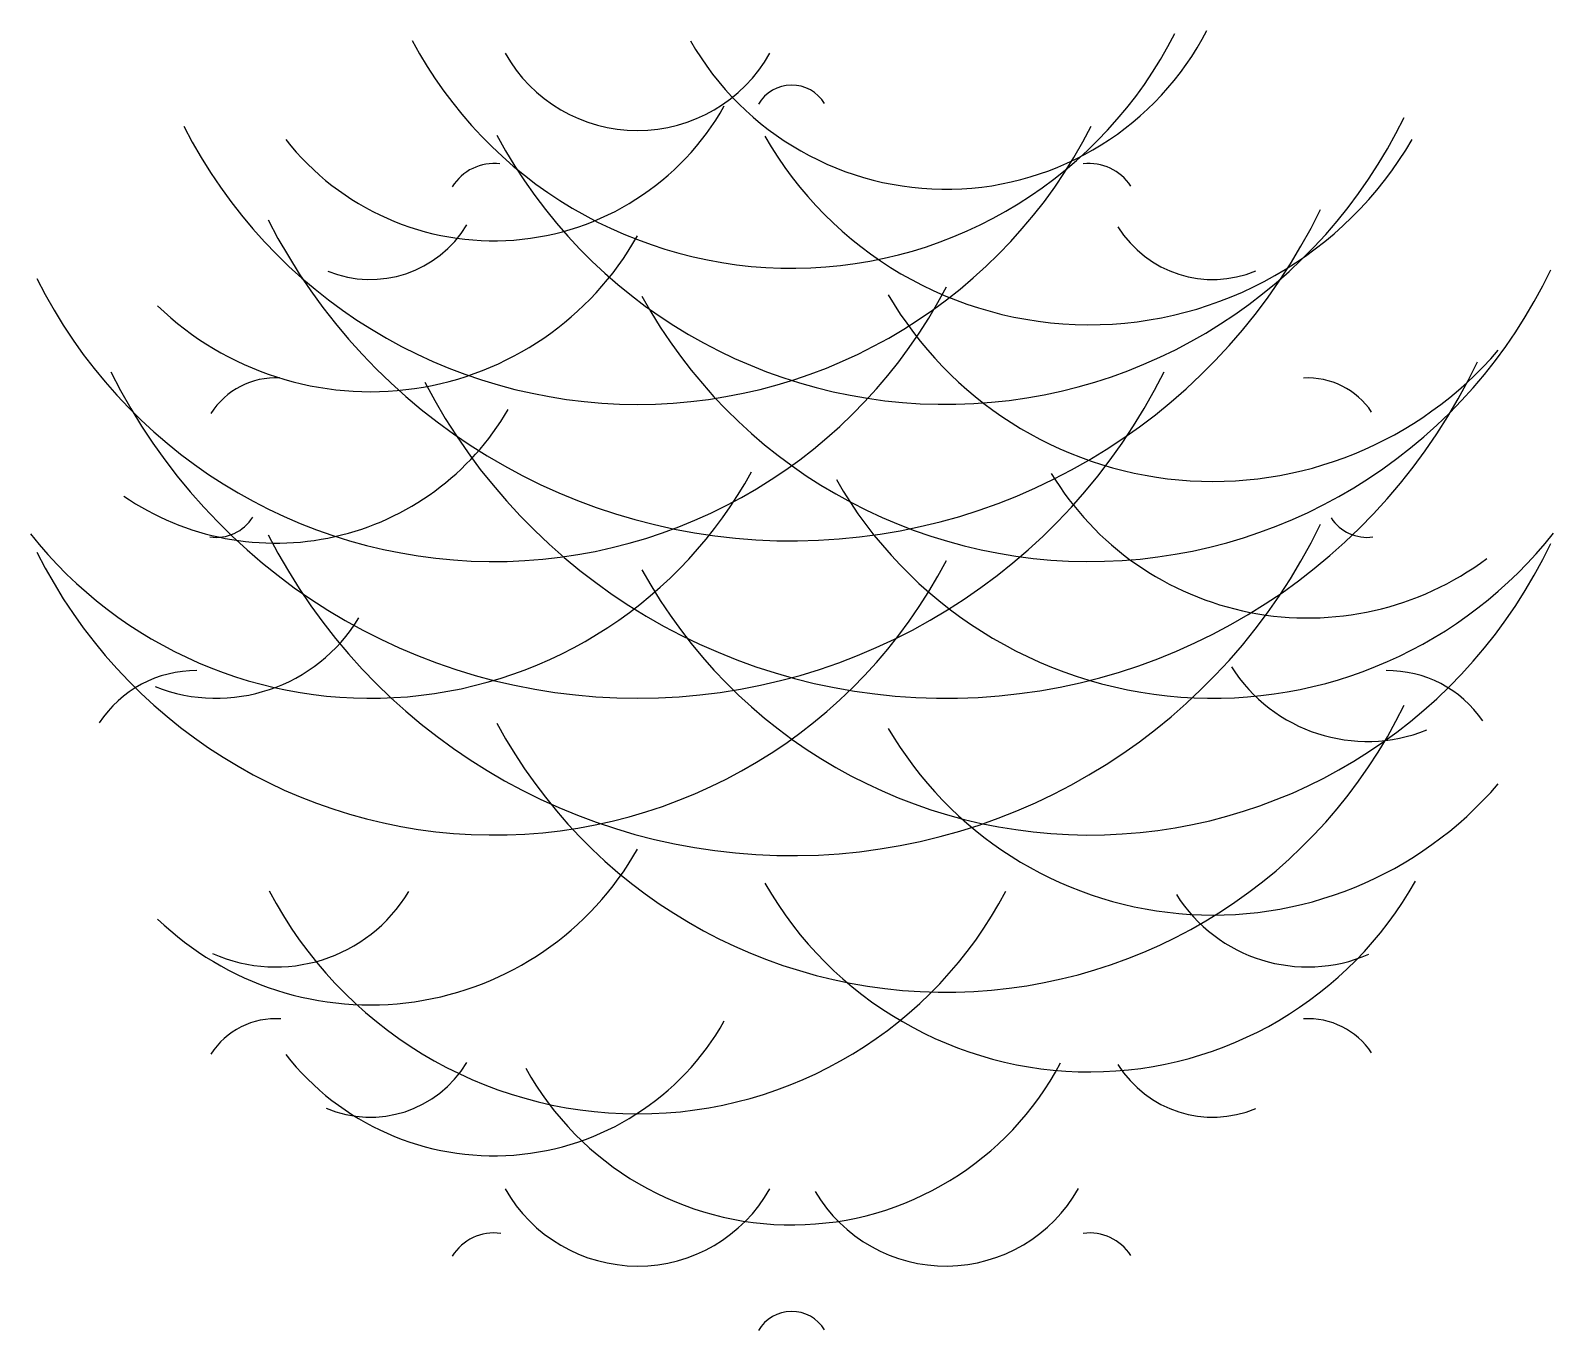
# Model space of a CAD drawing. Extents: x -1.27 to 1.31, y -1.05 to 1.15.
import ezdxf

# ---------------------------------------------------------------- set-up
doc = ezdxf.new("R2010")
doc.units = 0

msp = doc.modelspace()

# ---------------------------------------------------------------- linework, layer by layer
at = {"layer": 'drawinglayer'}
for centre, radius, start, end in [((0.0208, 1.4742), 0.7266, 208.0633, 333.029), ((0.2814, 1.3779), 0.4967, 209.6675, 332.6293), ((-0.2397, 1.2376), 0.2571, 209.4384, 330.4868), ((0.0208, 0.9922), 0.065, 31.3291, 149.7893), ((-0.4825, 1.2405), 0.4464, 218.0327, 330.706), ((-0.2397, 1.3779), 0.8602, 206.9746, 333.0334), ((0.2814, 1.3779), 0.8602, 208.1206, 334.136), ((0.5241, 1.2835), 0.6313, 209.6675, 329.7323), ((-0.4825, 0.8421), 0.0825, 82.838, 148.5145), ((0.5241, 0.8421), 0.0825, 32.6469, 97.3474), ((0.0208, 1.2796), 0.9926, 206.9746, 334.162), ((-0.691, 1.0573), 0.5182, 226.0541, 330.5109), ((-0.691, 0.9184), 0.1897, 247.7119, 329.1156), ((0.7326, 0.9184), 0.1897, 212.074, 292.4558), ((-0.4825, 1.1144), 0.8623, 206.459, 332.4987), ((0.5241, 1.1144), 0.8623, 208.6935, 334.6302), ((0.7326, 1.022), 0.6346, 210.1832, 319.4213), ((-0.2397, 1.0143), 0.9933, 206.4017, 333.6117), ((0.2814, 1.0143), 0.9933, 207.5476, 334.6974), ((-0.851, 0.4323), 0.1301, 87.1352, 147.3802), ((0.8926, 0.4323), 0.1301, 33.7928, 93.0783), ((-0.851, 0.7372), 0.4541, 235.5652, 329.8389), ((-0.691, 0.7538), 0.7328, 218.3765, 331.4439), ((0.7326, 0.7538), 0.7328, 209.7248, 321.7471), ((0.8926, 0.6631), 0.5064, 211.1572, 306.6976), ((-0.9516, 0.3658), 0.0729, 261.6348, 327.9579), ((0.0208, 0.7476), 0.9926, 206.9746, 334.162), ((0.9932, 0.3658), 0.0729, 213.2199, 277.5856), ((-0.4825, 0.6522), 0.8623, 206.459, 332.4987), ((0.5241, 0.6522), 0.8623, 208.6935, 334.6302), ((-0.9516, 0.3025), 0.2815, 248.4568, 328.8413), ((-0.9859, -0.1276), 0.1953, 89.4843, 146.7553), ((0.9932, 0.22), 0.2719, 212.4177, 291.7205), ((1.0275, -0.1276), 0.1953, 34.4231, 90.728), ((0.2814, 0.3845), 0.8602, 208.1206, 334.136), ((0.7326, 0.2892), 0.6346, 210.1832, 319.4213), ((-0.691, 0.021), 0.5182, 226.0541, 330.5109), ((-0.851, -0.1709), 0.2621, 245.9358, 329.017), ((-0.2397, 0.021), 0.7024, 207.6049, 332.3552), ((0.5241, 0.0209), 0.6313, 209.6675, 330.721), ((0.8926, -0.1709), 0.2621, 212.1886, 293.2597), ((-0.851, -0.6506), 0.1301, 86.1612, 147.3802), ((-0.4825, -0.3058), 0.4464, 218.0327, 330.706), ((0.8926, -0.6506), 0.1301, 33.7928, 93.0783), ((-0.691, -0.4972), 0.1897, 246.7379, 329.1156), ((0.0208, -0.3552), 0.5138, 208.98, 332.1385), ((0.7326, -0.4972), 0.1897, 212.074, 292.4558), ((-0.2397, -0.6814), 0.2571, 209.4384, 330.4868), ((0.2814, -0.6814), 0.2571, 210.6416, 330.6681), ((-0.4825, -0.9651), 0.0825, 81.864, 148.5145), ((0.5241, -0.9651), 0.0825, 32.6469, 97.3474), ((0.0208, -1.0802), 0.065, 31.3291, 149.7893)]:
    msp.add_arc(centre, radius, start, end, dxfattribs=at)

doc.saveas('drawing.dxf')
